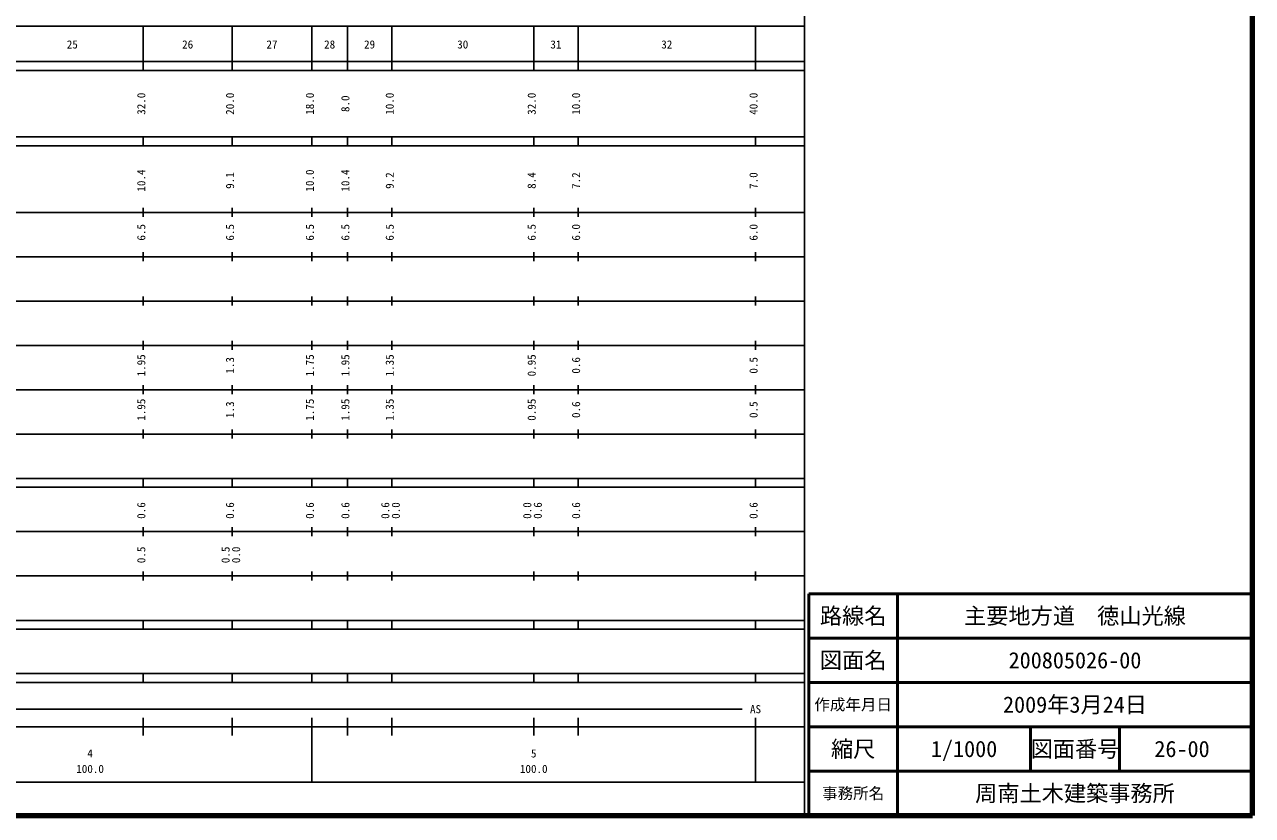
# Model space of a CAD drawing. Units: millimetres on the paper, enlarged 1000 times. Extents: x 40000 to 2497605, y 20000 to 1622130.
# Drawn here: x 403232 to 680000, y 20000 to 198357 of the extents above; entities that cross this region are included whole.
import ezdxf
from ezdxf.enums import TextEntityAlignment as Align

# ---------------------------------------------------------------- set-up
doc = ezdxf.new("R2010")
doc.units = ezdxf.units.MM
doc.header["$LTSCALE"] = 1000
for name, color, linetype, lineweight in [('M-TTL', 2, 'Continuous', 140), ('M-TTL-BAND', 7, 'Continuous', 25), ('M-TTL-FRAM', 2, 'Continuous', 50), ('M-TTL-LINE', 7, 'Continuous', 50)]:
    doc.layers.add(name, color=color, linetype=linetype, lineweight=lineweight)
doc.layers.add('M-TTL-TXT', color=7, linetype='Continuous')
doc.styles.add('ＭＳ ゴシック', font='')
doc.styles.get('ＭＳ ゴシック').set_extended_font_data('MS Gothic')

msp = doc.modelspace()

# ---------------------------------------------------------------- linework, layer by layer
at = {"layer": 'M-TTL'}
for p, q in [((680000, 20000), (680000, 380000)), ((40000, 20000), (680000, 20000))]:
    msp.add_line(p, q, dxfattribs=at)
at = {"layer": 'M-TTL-BAND'}
for p, q in [((579000, 20000), (579000, 370000)), ((68000, 198000), (579000, 198000)), ((430000, 188000), (430000, 198000)), ((450000, 188000), (450000, 198000)), ((468000, 188000), (468000, 198000)), ((476000, 188000), (476000, 198000)), ((486000, 188000), (486000, 198000)), ((518000, 188000), (518000, 198000)), ((528000, 188000), (528000, 198000)), ((568000, 188000), (568000, 198000)), ((40000, 190000), (579000, 190000)), ((40000, 188000), (579000, 188000)), ((40000, 173000), (579000, 173000)), ((430000, 171000), (430000, 173000)), ((450000, 171000), (450000, 173000)), ((468000, 171000), (468000, 173000)), ((476000, 171000), (476000, 173000)), ((486000, 171000), (486000, 173000)), ((518000, 171000), (518000, 173000)), ((528000, 171000), (528000, 173000)), ((568000, 171000), (568000, 173000)), ((40000, 171000), (579000, 171000)), ((40000, 156000), (579000, 156000)), ((430000, 155000), (430000, 157000)), ((450000, 155000), (450000, 157000)), ((468000, 155000), (468000, 157000)), ((476000, 155000), (476000, 157000)), ((486000, 155000), (486000, 157000)), ((518000, 155000), (518000, 157000)), ((528000, 155000), (528000, 157000)), ((568000, 155000), (568000, 157000)), ((430000, 145000), (430000, 147000)), ((450000, 145000), (450000, 147000)), ((468000, 145000), (468000, 147000)), ((476000, 145000), (476000, 147000)), ((486000, 145000), (486000, 147000)), ((518000, 145000), (518000, 147000)), ((528000, 145000), (528000, 147000)), ((568000, 145000), (568000, 147000)), ((46000, 146000), (579000, 146000)), ((52000, 136000), (579000, 136000)), ((430000, 135000), (430000, 137000)), ((450000, 135000), (450000, 137000)), ((468000, 135000), (468000, 137000)), ((476000, 135000), (476000, 137000)), ((486000, 135000), (486000, 137000)), ((518000, 135000), (518000, 137000)), ((528000, 135000), (528000, 137000)), ((568000, 135000), (568000, 137000)), ((46000, 126000), (579000, 126000)), ((430000, 125000), (430000, 127000)), ((450000, 125000), (450000, 127000)), ((468000, 125000), (468000, 127000)), ((476000, 125000), (476000, 127000)), ((486000, 125000), (486000, 127000)), ((518000, 125000), (518000, 127000)), ((528000, 125000), (528000, 127000)), ((568000, 125000), (568000, 127000)), ((430000, 115000), (430000, 117000)), ((450000, 115000), (450000, 117000)), ((468000, 115000), (468000, 117000)), ((476000, 115000), (476000, 117000)), ((486000, 115000), (486000, 117000)), ((518000, 115000), (518000, 117000)), ((528000, 115000), (528000, 117000)), ((568000, 115000), (568000, 117000)), ((52000, 116000), (579000, 116000)), ((46000, 106000), (579000, 106000)), ((430000, 105000), (430000, 107000)), ((450000, 105000), (450000, 107000)), ((468000, 105000), (468000, 107000)), ((476000, 105000), (476000, 107000)), ((486000, 105000), (486000, 107000)), ((518000, 105000), (518000, 107000)), ((528000, 105000), (528000, 107000)), ((568000, 105000), (568000, 107000)), ((40000, 96000), (579000, 96000)), ((430000, 94000), (430000, 96000)), ((450000, 94000), (450000, 96000)), ((468000, 94000), (468000, 96000)), ((476000, 94000), (476000, 96000)), ((486000, 94000), (486000, 96000)), ((518000, 94000), (518000, 96000)), ((528000, 94000), (528000, 96000)), ((568000, 94000), (568000, 96000)), ((40000, 94000), (579000, 94000)), ((49000, 84000), (579000, 84000)), ((430000, 83000), (430000, 85000)), ((450000, 83000), (450000, 85000)), ((468000, 83000), (468000, 85000)), ((476000, 83000), (476000, 85000)), ((486000, 83000), (486000, 85000)), ((518000, 83000), (518000, 85000)), ((528000, 83000), (528000, 85000)), ((568000, 83000), (568000, 85000)), ((430000, 73000), (430000, 75000)), ((450000, 73000), (450000, 75000)), ((468000, 73000), (468000, 75000)), ((476000, 73000), (476000, 75000)), ((486000, 73000), (486000, 75000)), ((518000, 73000), (518000, 75000)), ((528000, 73000), (528000, 75000)), ((568000, 73000), (568000, 75000)), ((40000, 74000), (579000, 74000)), ((40000, 64000), (579000, 64000)), ((430000, 62000), (430000, 64000)), ((450000, 62000), (450000, 64000)), ((468000, 62000), (468000, 64000)), ((476000, 62000), (476000, 64000)), ((486000, 62000), (486000, 64000)), ((518000, 62000), (518000, 64000)), ((528000, 62000), (528000, 64000)), ((568000, 62000), (568000, 64000)), ((40000, 62000), (579000, 62000)), ((40000, 52000), (579000, 52000)), ((40000, 50000), (579000, 50000)), ((430000, 50000), (430000, 52000)), ((450000, 50000), (450000, 52000)), ((468000, 50000), (468000, 52000)), ((476000, 50000), (476000, 52000)), ((486000, 50000), (486000, 52000)), ((518000, 50000), (518000, 52000)), ((528000, 50000), (528000, 52000)), ((568000, 50000), (568000, 52000)), ((71000, 44000), (565000, 44000)), ((430000, 38000), (430000, 42000)), ((450000, 38000), (450000, 42000)), ((468000, 27500), (468000, 42000)), ((476000, 38000), (476000, 42000)), ((486000, 38000), (486000, 42000)), ((518000, 38000), (518000, 42000)), ((528000, 38000), (528000, 42000)), ((568000, 27500), (568000, 42000)), ((40000, 40000), (579000, 40000)), ((68000, 27500), (579000, 27500))]:
    msp.add_line(p, q, dxfattribs=at)
at = {"layer": 'M-TTL-FRAM'}
for p, q in [((680000, 70000), (580000, 70000)), ((580000, 70000), (580000, 20000))]:
    msp.add_line(p, q, dxfattribs=at)
at = {"layer": 'M-TTL-LINE'}
for p, q in [((600000, 70000), (600000, 20000)), ((680000, 60000), (580000, 60000)), ((680000, 50000), (580000, 50000)), ((680000, 40000), (580000, 40000)), ((630000, 40000), (630000, 30000)), ((650000, 40000), (650000, 30000)), ((680000, 30000), (580000, 30000))]:
    msp.add_line(p, q, dxfattribs=at)

# ---------------------------------------------------------------- texts
at = {"layer": 'M-TTL-BAND', "style": 'ＭＳ ゴシック'}
for s, p in [('25', (414000, 192405)), ('26', (440000, 192405)), ('27', (459000, 192405)), ('28', (472000, 192405)), ('29', (481000, 192405)), ('30', (502000, 192405)), ('31', (523000, 192405)), ('32', (548000, 192405)), ('AS', (568000, 42500)), ('4', (418000, 32523)), ('5', (518000, 32523)), ('100.0', (418000, 29033)), ('100.0', (518000, 29033))]:
    msp.add_text(s, height=1833, dxfattribs=at).set_placement(p, align=Align.BOTTOM_CENTER)
for s, p in [('32.0', (431000, 180500)), ('20.0', (451000, 180500)), ('18.0', (469000, 180500)), ('10.0', (487000, 180500)), ('32.0', (519000, 180500)), ('10.0', (529000, 180500)), ('40.0', (569000, 180500)), ('8.0', (477000, 180500)), ('10.4', (431000, 163174)), ('9.1', (451000, 163174)), ('10.0', (469000, 163174)), ('10.4', (477000, 163174)), ('9.2', (487000, 163174)), ('8.4', (519000, 163174)), ('7.2', (529000, 163174)), ('7.0', (569000, 163174)), ('6.5', (431000, 151500)), ('6.5', (451000, 151500)), ('6.5', (469000, 151500)), ('6.5', (477000, 151500)), ('6.5', (487000, 151500)), ('6.5', (519000, 151500)), ('6.0', (529000, 151500)), ('6.0', (569000, 151500)), ('1.95', (431000, 121500)), ('1.3', (451000, 121500)), ('1.75', (469000, 121500)), ('1.95', (477000, 121500)), ('1.35', (487000, 121500)), ('0.95', (519000, 121500)), ('0.6', (529000, 121500)), ('0.5', (569000, 121500)), ('1.95', (431000, 111500)), ('1.75', (469000, 111500)), ('1.95', (477000, 111500)), ('1.35', (487000, 111500)), ('0.95', (519000, 111500)), ('1.3', (451000, 111500)), ('0.6', (529000, 111500)), ('0.5', (569000, 111500)), ('0.6', (431000, 88764)), ('0.6', (451000, 88764)), ('0.6', (469000, 88764)), ('0.6', (477000, 88764)), ('0.6', (486000, 88764)), ('0.0', (488370, 88764)), ('0.0', (518000, 88764)), ('0.6', (520370, 88764)), ('0.6', (529000, 88764)), ('0.6', (569000, 88764)), ('0.5', (431000, 78764)), ('0.5', (450000, 78764)), ('0.0', (452370, 78764))]:
    msp.add_text(s, height=1833, rotation=90, dxfattribs=at).set_placement(p, align=Align.BOTTOM_CENTER)
at = {"layer": 'M-TTL-TXT', "style": 'ＭＳ ゴシック'}
for s, height, p in [('路線名', 3666, (590000, 65000)), ('路線名', 3666, (590000, 65000)), ('主要地方道\u3000徳山光線', 3666, (640000, 65000)), ('図面名', 3666, (590000, 55000)), ('図面名', 3666, (590000, 55000)), ('200805026-00', 3666, (640000, 55000)), ('2009年3月24日', 3666, (640000, 45000)), ('作成年月日', 2566, (590000, 45000)), ('作成年月日', 2566, (590000, 45000)), ('縮尺', 3666, (590000, 35000)), ('縮尺', 3666, (590000, 35000)), ('1/1000', 3666, (615000, 35000)), ('図面番号', 3666, (640000, 35000)), ('図面番号', 3666, (640000, 35000)), ('26-00', 3666, (664125, 35000)), ('事務所名', 2566, (590000, 25000)), ('事務所名', 2566, (590000, 25000)), ('周南土木建築事務所', 3666, (640000, 25000))]:
    msp.add_text(s, height=height, dxfattribs=at).set_placement(p, align=Align.MIDDLE_CENTER)

doc.saveas('drawing.dxf')
